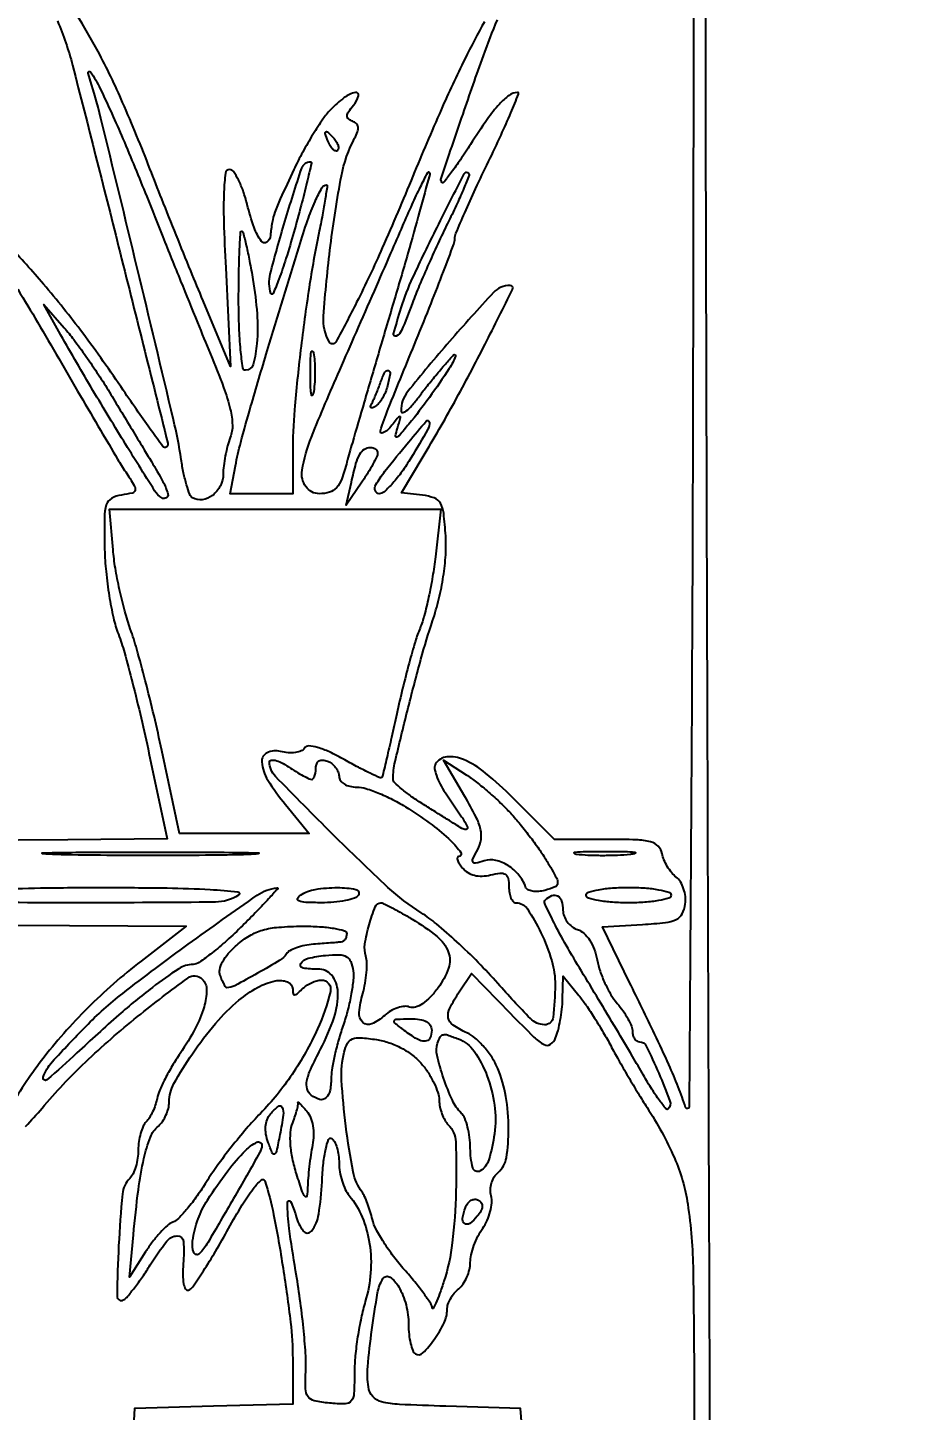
# Model space of a CAD drawing. Header units: inches. Extents: x -279 to 561, y -345 to 342.
# Drawn here: x -207.441 to -206.86, y -305.647 to -304.751 of the extents above; entities that cross this region are included whole.
import ezdxf

# ---------------------------------------------------------------- set-up
doc = ezdxf.new("R2010")
doc.units = ezdxf.units.IN
doc.header["$LTSCALE"] = 0.5
doc.header["$MEASUREMENT"] = 0
doc.layers.add('S-DIM', color=7, linetype='Continuous')
doc.styles.get("Standard").update_dxf_attribs({"font": 'arial.ttf'})
doc.dimstyles.get("Standard").update_dxf_attribs({"dimtxt": 0.18, "dimasz": 0.18, "dimexe": 0.18, "dimexo": 0.0625, "dimgap": 0.09, "dimtad": 0, "dimtih": 1, "dimtoh": 1, "dimzin": 0, "dimdsep": 46, "dimtxsty": 'Standard', "dimcen": 0.09, "dimadec": 0, "dimazin": 0, "dimtfac": 1, "dimtofl": 0, "dimtmove": 0, "dimatfit": 3, "dimfxl": 1, "dimtolj": 1, "dimtzin": 0, "dimarcsym": 0})

# ---------------------------------------------------------------- blocks, each defined once
blk = doc.blocks.new('*D1071')
at = {"color": 0, "linetype": 'ByBlock', "lineweight": -2, "transparency": 16777216}
for p, q in [((558.65223, 342.27878), (558.65223, 342.47294)), ((560.65223, 342.27878), (560.65223, 342.47294)), ((558.83223, 342.29294), (559.17223, 342.29294)), ((560.47223, 342.29294), (560.13223, 342.29294))]:
    blk.add_line(p, q, dxfattribs=at)
at = {"color": 0, "linetype": 'ByBlock', "transparency": 16777216}
for points in [[(558.83223, 342.32294), (558.83223, 342.26294), (558.65223, 342.29294)], [(560.47223, 342.32294), (560.47223, 342.26294), (560.65223, 342.29294)]]:
    blk.add_solid(points, dxfattribs=at)
at = {"layer": 'Defpoints', "color": 0, "linetype": 'ByBlock', "transparency": 16777216}
for p in [(560.65223, 342.29294), (558.65223, 342.21628), (560.65223, 342.21628)]:
    blk.add_point(p, dxfattribs=at)
at = {"layer": 'Defpoints', "color": 0, "ltscale": 0.5, "transparency": 16777216}
for p in [(-209.5, -305.36), (-209.5, -305.81), (-209.5, -305.81)]:
    blk.add_point(p, dxfattribs=at)
at = {"layer": 'S-DIM', "color": 0, "lineweight": -2, "ltscale": 0.5, "transparency": 16777216}
for p, q in [((-209.5, -305.18), (-209.5, -305)), ((-209.5625, -305.36), (-209.68, -305.36)), ((-209.5625, -305.81), (-209.68, -305.81)), ((-209.5, -305.99), (-209.5, -306.17))]:
    blk.add_line(p, q, dxfattribs=at)
at = {"layer": 'S-DIM', "color": 0, "ltscale": 0.5, "transparency": 16777216}
for points in [[(-209.53, -305.18), (-209.47, -305.18), (-209.5, -305.36)], [(-209.53, -305.99), (-209.47, -305.99), (-209.5, -305.81)]]:
    blk.add_solid(points, dxfattribs=at)
at = {"color": 0, "linetype": 'ByBlock', "transparency": 16777216, "insert": (559.65223, 342.29294), "char_height": 0.18, "attachment_point": 5}
blk.add_mtext('\\A1;2.0000', dxfattribs=at)
at = {"layer": 'S-DIM', "color": 0, "ltscale": 0.5, "transparency": 16777216, "insert": (-209.5, -305.585), "char_height": 0.18, "attachment_point": 5}
blk.add_mtext('\\A1;0.45', dxfattribs=at)

msp = doc.modelspace()

# ---------------------------------------------------------------- linework, layer by layer
for points in [[(-207.00392, -306.49925), (-207.00392, -306.4452, -0.008663), (-207.00355, -306.42401, -0.012804), (-207.00243, -306.40546, -0.00856), (-207.00086, -306.39024, -0.167874), (-206.99882, -306.38607, 0.195601), (-206.99638, -306.38026, 0.000929), (-206.99565, -306.31408, 0.003409), (-206.99547, -306.22936, 0.00122), (-206.99632, -306.10857, -0.001222), (-206.99747, -305.94524, -0.000171), (-206.99891, -305.60719, -0.000195), (-207.00031, -305.20699, -0.000166), (-207.0015, -304.78429), (-207.0041, -303.73241), (-206.98524, -303.73085, 0.024377), (-206.97546, -303.72956, 0.095239), (-206.96981, -303.72737, 0.139783), (-206.96654, -303.72374, 0.078768), (-206.96478, -303.71803), (-206.96318, -303.70677), (-209.40819, -303.70677)], [(-207.00931, -304.59882, -0.000376), (-207.00977, -304.97594, -0.001047), (-207.01084, -305.24085, -0.000198), (-207.01222, -305.45046, -0.852008), (-207.01455, -305.45082, 0.015641), (-207.01931, -305.43752, 0.011538), (-207.02536, -305.4231, 0.00694), (-207.03459, -305.40324, 0.001568), (-207.05083, -305.36975), (-207.06844, -305.33372), (-207.04243, -305.33222, 0.012499), (-207.02762, -305.33099, 0.084352), (-207.02056, -305.32899, 0.16327), (-207.01679, -305.32535, 0.084796), (-207.01477, -305.31905, 0.062659), (-207.0147, -305.31415, 0.05302), (-207.01581, -305.30909, 0.05536), (-207.01786, -305.30463, 0.09145), (-207.02061, -305.30153, -0.055286), (-207.0236, -305.29861, -0.035899), (-207.02639, -305.29466, -0.03591), (-207.02858, -305.29036, -0.055535), (-207.02977, -305.28636, 0.151374), (-207.03227, -305.28153, 0.135063), (-207.03718, -305.27869, 0.055802), (-207.04644, -305.27735, 0.008172), (-207.06545, -305.27704), (-207.09946, -305.27706), (-207.12643, -305.25009, 0.025006), (-207.14411, -305.23409, 0.068421), (-207.15845, -305.22532, 0.127136), (-207.16923, -305.22359, 0.235075), (-207.17659, -305.22816, 0.178979), (-207.17716, -305.23101, 0.043372), (-207.176, -305.23575, 0.039056), (-207.17361, -305.2413, 0.030313), (-207.1702, -305.24693, -0.003921), (-207.1597, -305.26234, -0.039849), (-207.15592, -305.26909, -0.504014), (-207.15675, -305.2706, -0.178333), (-207.15962, -305.26996, 0.002311), (-207.16346, -305.26751, 0.000518), (-207.17003, -305.26338, 0.000537), (-207.17763, -305.25862, 0.00052), (-207.18533, -305.25382, -0.015039), (-207.19252, -305.24904, -0.021367), (-207.19858, -305.24434, -0.018197), (-207.20315, -305.24018, -0.201672), (-207.20409, -305.23795, -0.057629), (-207.20278, -305.22662, -0.003572), (-207.19481, -305.19369, -0.005872), (-207.18606, -305.1603, -0.013358), (-207.17849, -305.13535, 0.021135), (-207.17441, -305.12113, 0.020962), (-207.17154, -305.10657, 0.021944), (-207.17001, -305.09264, 0.032118), (-207.17, -305.0803, 0.012779), (-207.17131, -305.06556, 0.10168), (-207.17343, -305.05909, 0.177671), (-207.17744, -305.05571, 0.058328), (-207.18509, -305.05391), (-207.19861, -305.05235), (-207.18459, -305.02889, 0.009029), (-207.16418, -304.99332, 0.008288), (-207.14447, -304.95602, 0.002388), (-207.12663, -304.92044, 0.556366), (-207.12823, -304.91785, 0.208203), (-207.13904, -304.92255, 0.008824), (-207.16756, -304.95429, 0.009611), (-207.19471, -304.98684, 0.177357), (-207.19893, -304.99937, 0.453472), (-207.19785, -305.00026, 0.127822), (-207.19556, -304.99926, 0.047265), (-207.19195, -304.99583, 0.018869), (-207.18767, -304.9905, -0.007902), (-207.18257, -304.98387, -0.004932), (-207.1764, -304.97626, -0.004949), (-207.17018, -304.96888, -0.008959), (-207.16491, -304.96298, -0.827135), (-207.16362, -304.96378, -0.051205), (-207.16773, -304.97184, -0.013498), (-207.18053, -304.99051, -0.014708), (-207.19397, -305.00793, -0.004882), (-207.19979, -305.0149, -0.134174), (-207.20175, -305.01623, -0.583545), (-207.20255, -305.01552, -0.019506), (-207.20125, -305.01043, 0.003353), (-207.19926, -305.00359, 0.479012), (-207.19969, -305.00299, 0.239156), (-207.20067, -305.00341, 0.001923), (-207.20619, -305.01014, -0.11619), (-207.21066, -305.01358, -0.643763), (-207.21229, -305.01215, -0.023124), (-207.2073, -304.99801, -0.001204), (-207.18908, -304.95337, 0.00268), (-207.17949, -304.92968, 0.004033), (-207.17141, -304.90892, 0.00167), (-207.1647, -304.89108, 0.089354), (-207.16406, -304.88752, -0.10023), (-207.16337, -304.88411, -0.003065), (-207.15766, -304.87082, -0.005926), (-207.15062, -304.85521, -0.004051), (-207.14227, -304.83764, 0.005049), (-207.13413, -304.82043, 0.008773), (-207.12777, -304.80595, 0.003461), (-207.12279, -304.79383, 0.53943), (-207.1235, -304.79281, 0.152883), (-207.12892, -304.79466, 0.051149), (-207.13521, -304.80034, 0.031906), (-207.14307, -304.81025, 0.009224), (-207.15391, -304.82651, -0.006907), (-207.16049, -304.83647, -0.011763), (-207.16629, -304.84458, -0.005594), (-207.17127, -304.85105, -0.449401), (-207.1724, -304.85112, -0.28543), (-207.17299, -304.8486, -0.000536), (-207.15877, -304.80679, -0.00386), (-207.14557, -304.76906, -0.014355), (-207.1364, -304.74563, 0.019833)], [(-207.14485, -304.7469, 0.010727), (-207.15757, -304.77113, 0.012082), (-207.17294, -304.80396, 0.005691), (-207.19127, -304.84704, -0.005956), (-207.21109, -304.89353, -0.012762), (-207.2277, -304.92881, -0.009073), (-207.24126, -304.9546, -0.584332), (-207.24537, -304.95465, -0.151011), (-207.24919, -304.93791, -0.012011), (-207.24463, -304.89212, -0.015687), (-207.23758, -304.84691, -0.076482), (-207.22899, -304.82253, 0.038576), (-207.22713, -304.8183, 0.116607), (-207.2268, -304.81519, 0.171315), (-207.22792, -304.81298, 0.110518), (-207.23041, -304.81147, -0.091604), (-207.23304, -304.81, -0.240304), (-207.23388, -304.80807, -0.133137), (-207.23296, -304.80535, -0.024514), (-207.22975, -304.80106, 0.100535), (-207.22653, -304.79501, 0.564634), (-207.2285, -304.79285, 0.114896), (-207.23576, -304.79614, 0.037825), (-207.24456, -304.804, 0.040593), (-207.2496, -304.81017, 0.013222), (-207.25603, -304.82004, 0.013081), (-207.26262, -304.83142, 0.014377), (-207.26839, -304.84278, 0.002639), (-207.27719, -304.8617, 0.022626), (-207.2807, -304.87035, 0.042274), (-207.28246, -304.87709, 0.022752), (-207.28354, -304.88562, -0.211616), (-207.28585, -304.88988, -0.418769), (-207.28931, -304.88941, -0.075987), (-207.29413, -304.88037, -0.02277), (-207.29863, -304.86539, 0.022268), (-207.30123, -304.85673, 0.032822), (-207.30433, -304.84942, 0.034423), (-207.30748, -304.84412, 0.246355), (-207.31003, -304.84278, 0.378671), (-207.31272, -304.84516, 0.020756), (-207.31371, -304.85733, 0.017718), (-207.3138, -304.87624, 0.00462), (-207.31257, -304.90659), (-207.30941, -304.9704), (-207.32719, -304.92786, -0.00203), (-207.3352, -304.90846, -0.00119), (-207.34464, -304.88517, -0.00119), (-207.35398, -304.86183, -0.002025), (-207.36166, -304.84228, 0.009946), (-207.37934, -304.79925, 0.019953), (-207.39531, -304.76616, 0.017633), (-207.40916, -304.74224, 0.258182)], [(-207.4216, -304.74645, -0.038575), (-207.41184, -304.77511, -0.001259), (-207.38199, -304.89278, -0.000223), (-207.35005, -305.02021, -0.487963), (-207.35218, -305.02294, -0.239731), (-207.35326, -305.02239, -0.00114), (-207.36077, -305.01204, -0.004857), (-207.36924, -305.00005, -0.00301), (-207.37898, -304.98581, 0.011984), (-207.40521, -304.94888, 0.016496), (-207.43063, -304.91708, 0.011527), (-207.45309, -304.89202, 0.207183)], [(-207.44732, -304.92041, -0.004341), (-207.43444, -304.94175, -0.003287), (-207.42066, -304.96539, 0.001272), (-207.40681, -304.98936, 0.001551), (-207.39372, -305.01173, 0.001299), (-207.38261, -305.03048, 0.010925), (-207.37739, -305.03882, -0.009026), (-207.37183, -305.04761, -0.18434), (-207.37128, -305.05064, -0.297484), (-207.37304, -305.05249, -0.022393), (-207.38018, -305.05383, 0.095215), (-207.38663, -305.05604, 0.190297), (-207.38994, -305.06019, 0.073553), (-207.39119, -305.06839, 0.006758), (-207.391, -305.08905, 0.019322), (-207.39012, -305.10347, 0.01502), (-207.38808, -305.11907, 0.015267), (-207.38529, -305.13351, 0.035165), (-207.38212, -305.1441, -0.022025), (-207.37824, -305.15589, -0.005435), (-207.37295, -305.17558, -0.005551), (-207.36737, -305.19829, -0.005531), (-207.3623, -305.22113), (-207.3506, -305.2767), (-207.41497, -305.27729), (-207.47934, -305.27789)], [(-207.56513, -305.33202), (-207.33814, -305.33332), (-207.36745, -305.35599, 0.03148), (-207.40206, -305.38643, 0.033278), (-207.4319, -305.42044, 0.034749), (-207.45319, -305.45265, 0.12935)], [(-207.44224, -305.46322, 0.01128), (-207.43158, -305.45123, -0.026973), (-207.40347, -305.4215, -0.020404), (-207.36966, -305.39193, -0.01166), (-207.3371, -305.36695, -0.369724), (-207.32778, -305.36767, -0.20153), (-207.32492, -305.37467, -0.06962), (-207.32658, -305.3857, -0.050568), (-207.33232, -305.39969, -0.026515), (-207.34205, -305.41581, 0.015353), (-207.3472, -305.42393, 0.015239), (-207.35187, -305.43237, 0.015272), (-207.35548, -305.44, 0.055692), (-207.35707, -305.4451, -0.034327), (-207.35818, -305.4493, -0.027193), (-207.35994, -305.45366, -0.027923), (-207.36202, -305.45754, -0.05944), (-207.36412, -305.46021, 0.092338), (-207.36609, -305.46308, 0.035469), (-207.36773, -305.46765, 0.033624), (-207.36886, -305.47299, 0.035222), (-207.36924, -305.47835, -0.037562), (-207.36964, -305.48373, -0.034585), (-207.37085, -305.48915, -0.036405), (-207.37262, -305.49383, -0.088072), (-207.37473, -305.49685, 0.174488), (-207.37949, -305.50696, 0.01089), (-207.38193, -305.54044, 0.010107), (-207.38293, -305.57325, 0.590894), (-207.37874, -305.57562, 0.080719), (-207.37616, -305.57338, 0.010765), (-207.37164, -305.56772, 0.012226), (-207.36656, -305.56072, 0.009997), (-207.36147, -305.55299, -0.021887), (-207.35079, -305.53761, -0.223984), (-207.34409, -305.53413, -0.403205), (-207.33999, -305.53779, -0.040636), (-207.34006, -305.55216, 0.021996), (-207.34037, -305.55955, 0.048142), (-207.33982, -305.56517, 0.081661), (-207.33855, -305.56856, 0.356781), (-207.33669, -305.56927, 0.162857), (-207.33394, -305.56721, 0.006806), (-207.327, -305.55687, 0.011154), (-207.31911, -305.54415, 0.007633), (-207.3107, -305.52938, -0.010264), (-207.3019, -305.5141, -0.026667), (-207.29476, -305.5036, -0.044092), (-207.28958, -305.49791, -0.543644), (-207.28723, -305.49851, -0.032838), (-207.28149, -305.52029, -0.009174), (-207.27539, -305.55501, -0.00934), (-207.27055, -305.59013, -0.029556), (-207.26915, -305.61383), (-207.26915, -305.64314), (-207.32045, -305.64457), (-207.37174, -305.646), (-207.37326, -305.67232, 0.013872)], [(-207.11996, -305.66492), (-207.12152, -305.646), (-207.16999, -305.64457, -0.004271), (-207.19998, -305.64343, -0.049548), (-207.2116, -305.64172, -0.153852), (-207.21726, -305.63825, -0.142642), (-207.22012, -305.63206, -0.059637), (-207.22051, -305.61893, -0.011201), (-207.21782, -305.59502, -0.009212), (-207.21415, -305.57112, -0.095921), (-207.21064, -305.56187, -0.428844), (-207.20605, -305.56091, -0.115365), (-207.20044, -305.56708, -0.06374), (-207.1957, -305.57893, -0.063456), (-207.19408, -305.59161, 0.025408), (-207.19376, -305.59804, 0.032159), (-207.19277, -305.6039, 0.033715), (-207.19135, -305.60854, 0.164513), (-207.18963, -305.61063, 0.348137), (-207.18482, -305.61006, 0.041484), (-207.17741, -305.60129, 0.043202), (-207.17105, -305.59049, 0.111907), (-207.16906, -305.58173, -0.084944), (-207.16852, -305.57857, -0.043747), (-207.16686, -305.5749, -0.041816), (-207.16443, -305.57133, -0.049306), (-207.16156, -305.56843, 0.071191), (-207.15868, -305.56525, 0.044602), (-207.15625, -305.56086, 0.04393), (-207.1546, -305.556, 0.060045), (-207.15405, -305.55141, -0.05741), (-207.15348, -305.54646, -0.029149), (-207.1517, -305.54044, -0.028514), (-207.14911, -305.53436, -0.037777), (-207.14604, -305.52919, 0.047528), (-207.14316, -305.52411, 0.040856), (-207.14111, -305.51832, 0.042836), (-207.14014, -305.51271, 0.085772), (-207.14052, -305.50825, -0.075334), (-207.14095, -305.50418, -0.06031), (-207.14022, -305.49982, -0.061463), (-207.1385, -305.49586, -0.086866), (-207.13602, -305.49293, 0.182168), (-207.13067, -305.48354, 0.040301), (-207.12923, -305.46477, 0.040978), (-207.13103, -305.44376, 0.057098), (-207.13627, -305.42565, 0.044062), (-207.13999, -305.41858, 0.035211), (-207.14514, -305.41169, 0.036364), (-207.15087, -305.40596, 0.071416), (-207.15629, -305.40249, -0.041451), (-207.16521, -305.3975, -0.201144), (-207.16832, -305.39275, -0.16591), (-207.16742, -305.3866, -0.026499), (-207.16122, -305.37594), (-207.15338, -305.36397), (-207.12811, -305.38988, 0.005591), (-207.11279, -305.40525, 0.069868), (-207.1062, -305.41012, 0.281378), (-207.1021, -305.40991, 0.146938), (-207.09877, -305.40578, 0.035598), (-207.09718, -305.40089, 0.016233), (-207.09576, -305.3943, 0.01598), (-207.09471, -305.38724, 0.021174), (-207.09424, -305.38076), (-207.09377, -305.36575), (-207.0837, -305.37826, -0.019434), (-207.0791, -305.38446, -0.008616), (-207.07349, -305.39297, -0.008513), (-207.06785, -305.40221, -0.011363), (-207.06306, -305.41079, 0.007265), (-207.05808, -305.4199, 0.004101), (-207.05179, -305.4308, 0.004092), (-207.04526, -305.44171, 0.006698), (-207.03953, -305.45082, -0.03959), (-207.02181, -305.48362, -0.067314), (-207.01316, -305.51351, -0.033255), (-207.00965, -305.55676, -0.003602), (-207.00892, -305.65696, -0.002863)]]:
    msp.add_lwpolyline(points, format="xyb")
for points in [[(-207.36378, -304.8603, 0.000945), (-207.35337, -304.88636, 0.000706), (-207.34181, -304.91506, 0.000714), (-207.33084, -304.94205, 0.00163), (-207.32246, -304.96238, -0.008628), (-207.31389, -304.98407, -0.031493), (-207.30957, -304.99821, -0.051274), (-207.30822, -305.0084, -0.09829), (-207.30959, -305.0165, 0.026077), (-207.31135, -305.02198, 0.016939), (-207.31284, -305.02847, 0.017041), (-207.31386, -305.03491, 0.030792), (-207.31419, -305.04025, -0.117598), (-207.31601, -305.04787, -0.112188), (-207.32109, -305.05401, -0.127578), (-207.32777, -305.05685, -0.177241), (-207.33408, -305.05555, -0.166518), (-207.33581, -305.05344, -0.017339), (-207.33787, -305.04728, -0.020021), (-207.33982, -305.03956, -0.014734), (-207.34139, -305.03086, 0.021078), (-207.3464, -305.00497, 0.000756), (-207.36989, -304.9067, 0.000874), (-207.39343, -304.80965, 0.017378), (-207.40171, -304.78023, -0.859317), (-207.40018, -304.77947, -0.042239), (-207.39385, -304.79035, -0.009608), (-207.37924, -304.82279, -0.006502)], [(-207.24009, -304.8304, -0.278911), (-207.24143, -304.83073, -0.120343), (-207.24307, -304.82975, -0.070189), (-207.2448, -304.82747, -0.036269), (-207.24631, -304.82423, -0.008399), (-207.24804, -304.81944, -0.286372), (-207.24778, -304.81832, -0.400052), (-207.24681, -304.81829, -0.011214), (-207.24351, -304.82143, -0.043285), (-207.24133, -304.824, -0.063152), (-207.23994, -304.82661, -0.082976), (-207.23948, -304.82887, -0.20742)], [(-207.26841, -304.88337, -0.006888), (-207.27349, -304.90046, -0.013615), (-207.27808, -304.91385, -0.013324), (-207.28185, -304.92317, -0.687515), (-207.28325, -304.92311, -0.144127), (-207.28369, -304.91053, -0.010314), (-207.27422, -304.87651, -0.006983), (-207.26328, -304.84189, -0.323306), (-207.25759, -304.83778, -0.481942), (-207.25697, -304.83855, -0.001849), (-207.25992, -304.85117, -0.006663), (-207.26362, -304.86589, -0.003928)], [(-207.20381, -304.92891, 0.000576), (-207.21364, -304.96217, 0.000689), (-207.22283, -304.99351, 0.000592), (-207.2305, -305.01996, 0.004547), (-207.23397, -305.0324, -0.021036), (-207.2374, -305.04328, -0.092196), (-207.2408, -305.04907, -0.140001), (-207.24526, -305.05198, -0.075015), (-207.25183, -305.05297, -0.245537), (-207.26065, -305.04836, -0.194951), (-207.26305, -305.03773, -0.055671), (-207.25701, -305.01619, -0.007528), (-207.23871, -304.9729, 0.000466), (-207.22786, -304.94821, 0.000374), (-207.21622, -304.92162, 0.000378), (-207.2055, -304.89702, 0.000964), (-207.19778, -304.87916, -0.004729), (-207.1917, -304.86539, -0.008121), (-207.18634, -304.85405, -0.002837), (-207.18164, -304.84464, -0.510221), (-207.1807, -304.84449, -0.268845), (-207.18032, -304.84591, -0.000509), (-207.18687, -304.86991, -0.003333), (-207.19448, -304.89701, -0.002035)], [(-207.168, -304.87606, 0.006675), (-207.17425, -304.88901, 0.004684), (-207.18095, -304.90375, 0.004727), (-207.1871, -304.91799, 0.009849), (-207.19157, -304.92922, -0.006985), (-207.1986, -304.94718, -0.194251), (-207.20204, -304.95072, -0.631895), (-207.20374, -304.94926, -0.008853), (-207.19881, -304.93242, -0.033012), (-207.19123, -304.91277, -0.007319), (-207.17556, -304.88026, -0.001955), (-207.15801, -304.8455, -0.509452), (-207.15512, -304.84504, -0.298494), (-207.15482, -304.84652, -0.004681), (-207.15819, -304.85487, -0.010645), (-207.16253, -304.86471, -0.006635)], [(-207.25222, -304.88407, 0.012416), (-207.25852, -304.91937, 0.008371), (-207.26403, -304.95993, 0.008338), (-207.26796, -304.99848, 0.021232), (-207.26915, -305.02656), (-207.26915, -305.05297), (-207.2894, -305.05297), (-207.30964, -305.05297), (-207.30624, -305.03484, -0.018684), (-207.30279, -305.01964, -0.005513), (-207.29639, -304.99662, -0.003103), (-207.28562, -304.9603, -0.000558), (-207.26506, -304.89283, -0.009534), (-207.25955, -304.87596, -0.021217), (-207.25457, -304.8634, -0.020439), (-207.25018, -304.85456, -0.273852), (-207.24719, -304.85279, -0.459595), (-207.24674, -304.85331, -0.00177), (-207.24811, -304.86198, -0.006579), (-207.24987, -304.87207, -0.003898)], [(-207.29495, -304.9141, -0.023535), (-207.29227, -304.93641, -0.038518), (-207.29236, -304.95545, -0.046827), (-207.29478, -304.9691, -0.3375), (-207.29976, -304.9729, -0.375552), (-207.30152, -304.97136, -0.008984), (-207.30288, -304.95967, -0.015254), (-207.30386, -304.94513, -0.009208), (-207.30418, -304.92786, -0.004138), (-207.30404, -304.91059, -0.006893), (-207.3036, -304.89605, -0.001901), (-207.303, -304.88358, -0.399144), (-207.30219, -304.88282, -0.344972), (-207.30127, -304.88354, -0.003612), (-207.29924, -304.89201, -0.009487), (-207.29711, -304.9021, -0.005793)], [(-207.38785, -304.98713, 0.000041), (-207.38087, -304.9987, 0.000031), (-207.37323, -305.01139, 0.000032), (-207.36606, -305.02328, 0.000074), (-207.3607, -305.03217, -0.011386), (-207.35326, -305.04516, -0.054619), (-207.35003, -305.05305, -0.33392), (-207.35101, -305.05562, -0.286035), (-207.35397, -305.05563, -0.114532), (-207.35863, -305.05101, -0.001782), (-207.37866, -305.01888, -0.005062), (-207.39991, -304.98374, -0.004937), (-207.42062, -304.94788), (-207.43051, -304.93036), (-207.41724, -304.94537, -0.01974), (-207.41102, -304.95299, -0.007969), (-207.40313, -304.96383, -0.007871), (-207.39499, -304.97579, -0.009896)], [(-207.25555, -304.98659, -0.075924), (-207.25633, -304.9891, -0.720633), (-207.25705, -304.98901, -0.040183), (-207.25756, -304.98435, -0.006817), (-207.25771, -304.9754, -0.00738), (-207.2576, -304.96641, -0.030832), (-207.25712, -304.96102, -0.49082), (-207.25639, -304.96061, -0.248898), (-207.25562, -304.96157, -0.031163), (-207.25494, -304.96684, -0.015827), (-207.25471, -304.97354, -0.015659), (-207.25491, -304.98048, -0.022548)], [(-207.20767, -304.98298, -0.035819), (-207.20906, -304.98708, -0.033154), (-207.21105, -304.99105, -0.034833), (-207.21331, -304.99434, -0.086814), (-207.21548, -304.99627, -0.037569), (-207.21733, -304.99723, -0.219758), (-207.2184, -304.9972, -0.351676), (-207.21874, -304.99645, -0.06546), (-207.21815, -304.99494, 0.019442), (-207.21697, -304.99261, 0.006808), (-207.21546, -304.98917, 0.006748), (-207.21391, -304.98534, 0.007839), (-207.21253, -304.98166, -0.021663), (-207.2095, -304.97419, -0.367627), (-207.20727, -304.97315, -0.385468), (-207.20599, -304.97516, -0.022)], [(-207.19256, -305.02985, -0.019395), (-207.19839, -305.03871, -0.026375), (-207.20435, -305.04618, -0.025352), (-207.20975, -305.05166, -0.187916), (-207.2131, -305.05297, -0.3354), (-207.21567, -305.05102, -0.200819), (-207.21519, -305.04702, -0.038773), (-207.20939, -305.03843, -0.004033), (-207.19408, -305.01948, -0.00744), (-207.18257, -305.00588, -0.64039), (-207.1806, -305.00646, -0.169486), (-207.1815, -305.01118, -0.004442)], [(-207.21413, -305.0267, -0.111421), (-207.21466, -305.02892, -0.011402), (-207.21715, -305.03376, -0.013782), (-207.22044, -305.03944, -0.010582), (-207.22434, -305.04546), (-207.23452, -305.06048), (-207.23113, -305.04546, -0.010773), (-207.22813, -305.03343, -0.058807), (-207.22563, -305.02722, -0.125326), (-207.22272, -305.02409, -0.143897), (-207.21881, -305.02294, -0.078322), (-207.21701, -305.02323, -0.091179), (-207.21549, -305.02404, -0.101766), (-207.21448, -305.02526, -0.125034)], [(-207.17666, -305.09379, -0.012798), (-207.1785, -305.10672, -0.011289), (-207.18106, -305.12009, -0.011415), (-207.18392, -305.13205, -0.033377), (-207.18662, -305.14008, 0.025135), (-207.18964, -305.14859, 0.006287), (-207.19368, -305.16277, 0.006407), (-207.1979, -305.17913, 0.006406), (-207.2017, -305.1956, -0.001779), (-207.20512, -305.21104, -0.002807), (-207.20817, -305.22426, -0.000692), (-207.21092, -305.23579, -0.11337), (-207.21149, -305.23696, -0.341014), (-207.21248, -305.23718, -0.003897), (-207.21898, -305.23414, -0.009854), (-207.2266, -305.2303, -0.006029), (-207.23544, -305.2255, 0.017023), (-207.24536, -305.22039, 0.039892), (-207.25316, -305.21744, 0.057382), (-207.25877, -305.21649, 0.274078), (-207.26153, -305.21794, -0.159567), (-207.26365, -305.21972, -0.061456), (-207.2674, -305.22072, -0.052706), (-207.27206, -305.22088, -0.043539), (-207.27696, -305.22009, 0.171508), (-207.28578, -305.22092, 0.31736), (-207.2892, -305.22687, 0.117279), (-207.28523, -305.23862, 0.032623), (-207.27379, -305.25451), (-207.25841, -305.27316), (-207.30048, -305.27316), (-207.34255, -305.27316), (-207.35398, -305.21937, 0.0057), (-207.35901, -305.19693, 0.005266), (-207.36469, -305.17402, 0.005262), (-207.37017, -305.15372, 0.017453), (-207.37438, -305.14055, -0.020249), (-207.37798, -305.12906, -0.012101), (-207.38137, -305.11516, -0.012106), (-207.38407, -305.10112, -0.020508), (-207.38557, -305.08925), (-207.38779, -305.06298), (-207.28044, -305.06298), (-207.17308, -305.06298)], [(-207.25682, -305.23813, 0.241177), (-207.25579, -305.23761, 0.068786), (-207.25492, -305.23597, 0.052777), (-207.25433, -305.2336, 0.03465), (-207.25414, -305.23078, -0.094119), (-207.25361, -305.22798, -0.166113), (-207.2521, -305.22621, -0.151899), (-207.24971, -305.22564, -0.075244), (-207.24663, -305.22631, -0.074185), (-207.24376, -305.22794, -0.064359), (-207.24133, -305.2304, -0.06686), (-207.23968, -305.23329, -0.096313), (-207.23912, -305.23617, 0.157389), (-207.23825, -305.23887, 0.100992), (-207.2358, -305.24113, 0.080057), (-207.23209, -305.24263, 0.056111), (-207.22759, -305.24314, -0.077603), (-207.22169, -305.24406, -0.021781), (-207.21291, -305.2473, -0.021409), (-207.20318, -305.25188, -0.021058), (-207.19381, -305.2573, -0.019606), (-207.17883, -305.26768, -0.029622), (-207.16674, -305.27795, -0.048586), (-207.1602, -305.28556, -0.607546), (-207.16156, -305.28818, 0.339446), (-207.16241, -305.28884, 0.146198), (-207.16237, -305.29037, 0.065419), (-207.16121, -305.29277, 0.02815), (-207.15909, -305.29564, 0.08371), (-207.15569, -305.29857, 0.075815), (-207.15139, -305.30035, 0.069088), (-207.1464, -305.30087, 0.05288), (-207.14096, -305.3001, -0.03277), (-207.1347, -305.29896, -0.17142), (-207.13134, -305.29972, -0.205274), (-207.12955, -305.30233, -0.049224), (-207.12903, -305.30765, 0.041636), (-207.12869, -305.31169, 0.061169), (-207.12768, -305.3151, 0.080393), (-207.12619, -305.31742, 0.212905), (-207.12443, -305.3182, -0.250746), (-207.11705, -305.32215, -0.035736), (-207.10827, -305.3376, -0.039339), (-207.1013, -305.35576, -0.073094), (-207.09908, -305.37134, -0.029812), (-207.10042, -305.39251, -0.385259), (-207.10593, -305.39727, -0.196817), (-207.11513, -305.39325, -0.011649), (-207.13621, -305.37048, 0.013681), (-207.14885, -305.35693, 0.011899), (-207.1628, -305.34344, 0.012052), (-207.17601, -305.33183, 0.034173), (-207.18593, -305.32463, -0.047051), (-207.20739, -305.30817, -0.008681), (-207.24336, -305.2736, -0.003833), (-207.28037, -305.23622, -0.195592), (-207.28416, -305.22689, -0.36436), (-207.28315, -305.22569, -0.106353), (-207.28054, -305.22579, -0.055833), (-207.27656, -305.2273, -0.026575), (-207.27183, -305.23005, 0.009212), (-207.26691, -305.23315, 0.012338), (-207.26233, -305.23576, 0.009554), (-207.25845, -305.23775, 0.114403)], [(-207.12787, -305.26015, -0.014584), (-207.12173, -305.26724, -0.009535), (-207.11506, -305.27575, -0.009593), (-207.10886, -305.2843, -0.018078), (-207.10426, -305.29146, -0.007698), (-207.09824, -305.30196, -0.146526), (-207.09745, -305.30561, -0.285045), (-207.09916, -305.30793, -0.031457), (-207.1057, -305.3101, -0.044646), (-207.10996, -305.31082, -0.061739), (-207.11384, -305.31065, -0.078266), (-207.11676, -305.30967, -0.192521), (-207.11821, -305.30798, 0.090465), (-207.12255, -305.30022, 0.078927), (-207.12954, -305.29406, 0.084667), (-207.13758, -305.29069, 0.134526), (-207.145, -305.29098, -0.019091), (-207.15064, -305.29254, -0.330022), (-207.15229, -305.29183, -0.246725), (-207.15238, -305.28977, -0.012631), (-207.14928, -305.28362, 0.084301), (-207.1471, -305.2771, 0.098042), (-207.14736, -305.27058, 0.059344), (-207.15042, -305.26233, 0.013866), (-207.15752, -305.24936), (-207.17138, -305.22562), (-207.15674, -305.23513, -0.02284), (-207.15012, -305.23988, -0.011657), (-207.14222, -305.2464, -0.011557), (-207.13439, -305.25351, -0.016994)], [(-207.29763, -305.28691, -0.004107), (-207.32562, -305.2874, -0.002321), (-207.35955, -305.28756, -0.002316), (-207.39378, -305.2874, -0.003803), (-207.42275, -305.28691, -0.021209), (-207.43129, -305.28634, -0.934674), (-207.43126, -305.28581, -0.005396), (-207.40658, -305.28544, -0.001032), (-207.36173, -305.28534, -0.001052), (-207.31684, -305.28544, -0.005066), (-207.2913, -305.2858, -0.915462), (-207.29126, -305.28634, -0.03157)], [(-207.05032, -305.28683, -0.015806), (-207.05872, -305.28743, -0.010474), (-207.0684, -305.28763, -0.010546), (-207.07781, -305.28742, -0.02012), (-207.08535, -305.28678, -0.180442), (-207.08673, -305.28606, -0.613017), (-207.08647, -305.28538, -0.021409), (-207.07905, -305.28492, -0.004873), (-207.06647, -305.28482, -0.004587), (-207.05393, -305.28494, -0.026082), (-207.04728, -305.28542, -0.78507), (-207.0472, -305.2861, -0.062969)], [(-207.30418, -305.3132, -0.141777), (-207.31924, -305.31773, -0.002595), (-207.40339, -305.31816, -0.001726), (-207.48927, -305.31787, -0.585066), (-207.49185, -305.3132, -0.242478), (-207.48817, -305.31099, -0.004002), (-207.46359, -305.30957, -0.008565), (-207.43265, -305.30856, -0.004052), (-207.39272, -305.30827, -0.003223), (-207.35056, -305.30858, -0.010478), (-207.32263, -305.30955, -0.012034), (-207.30471, -305.31098, -0.707933)], [(-207.3017, -305.33306, -0.012742), (-207.31179, -305.34259, -0.017142), (-207.32142, -305.35066, -0.014279), (-207.32973, -305.35678, -0.146861), (-207.33374, -305.35808, 0.139947), (-207.34303, -305.36096, 0.018424), (-207.36007, -305.37302, 0.017433), (-207.38183, -305.39088, 0.008036), (-207.40894, -305.41556, -0.012374), (-207.42838, -305.43295, -0.758506), (-207.43086, -305.43128, -0.105892), (-207.42501, -305.42131, -0.007872), (-207.40321, -305.39828, -0.034332), (-207.37925, -305.37689, -0.008345), (-207.33681, -305.34506, -0.004328), (-207.29217, -305.31332, -0.126321), (-207.27918, -305.30846, -0.685724), (-207.27888, -305.30905, -0.003657), (-207.28477, -305.31558, -0.007546), (-207.29229, -305.32354, -0.004155)], [(-207.22661, -305.3132, -0.176115), (-207.22907, -305.31514, -0.029495), (-207.23496, -305.31671, -0.0292), (-207.24242, -305.31779, -0.022217), (-207.25068, -305.31813, -0.009987), (-207.26067, -305.31789, -0.076948), (-207.26525, -305.31698, -0.427292), (-207.26595, -305.31536, -0.151603), (-207.26415, -305.3132, -0.103801), (-207.25449, -305.30949, -0.040024), (-207.24011, -305.30834, -0.048396), (-207.22823, -305.30949, -0.524091)], [(-207.02393, -305.3132, -0.332234), (-207.02539, -305.31516, -0.026982), (-207.03202, -305.31673, -0.027868), (-207.04091, -305.31784, -0.017105), (-207.05146, -305.3182, -0.017105), (-207.06201, -305.31784, -0.027868), (-207.0709, -305.31673, -0.026982), (-207.07752, -305.31516, -0.332234), (-207.07898, -305.3132, -0.332234), (-207.07752, -305.31124, -0.026982), (-207.0709, -305.30967, -0.027868), (-207.06201, -305.30856, -0.017105), (-207.05146, -305.3082, -0.017105), (-207.04091, -305.30856, -0.027868), (-207.03202, -305.30967, -0.026982), (-207.02539, -305.31124, -0.332234)], [(-207.19174, -305.32878, -0.036603), (-207.17557, -305.33999, -0.133568), (-207.16833, -305.35002, -0.176074), (-207.1682, -305.36063, -0.075082), (-207.17494, -305.37337, -0.03227), (-207.17999, -305.37934, -0.053004), (-207.18505, -305.3836, -0.068547), (-207.18966, -305.38587, -0.173189), (-207.19335, -305.38578, 0.115493), (-207.19675, -305.38531, 0.056736), (-207.20106, -305.38622, 0.05188), (-207.20554, -305.38824, 0.052047), (-207.20951, -305.39114, -0.074821), (-207.21793, -305.39673, -0.31374), (-207.22361, -305.39575, -0.223055), (-207.22601, -305.38921, -0.048295), (-207.22377, -305.37705, 0.025301), (-207.22219, -305.37029, 0.023936), (-207.22127, -305.36328, 0.024674), (-207.22107, -305.35701, 0.07289), (-207.22176, -305.35276, -0.116526), (-207.22235, -305.34497, -0.029589), (-207.21961, -305.33251, -0.024087), (-207.21566, -305.3207, -0.309191), (-207.21201, -305.3182, -0.116402), (-207.21046, -305.31857, -0.004374), (-207.20509, -305.32131, -0.007692), (-207.19878, -305.32473, -0.005315)], [(-207.094, -305.32287, 0.089963), (-207.09328, -305.32679, 0.070927), (-207.09121, -305.33059, 0.070328), (-207.08814, -305.33368, 0.08533), (-207.08451, -305.33555, -0.109264), (-207.08041, -305.33793, -0.06478), (-207.07675, -305.34228, -0.055286), (-207.07382, -305.3482, -0.040775), (-207.07189, -305.35526, 0.037157), (-207.06997, -305.36249, 0.025029), (-207.06677, -305.37041, 0.025256), (-207.06288, -305.37781, 0.044866), (-207.05886, -305.38338, -0.026383), (-207.05507, -305.38825, -0.027428), (-207.05186, -305.39343, -0.028471), (-207.04961, -305.39819, -0.096651), (-207.04896, -305.40154, 0.064355), (-207.04862, -305.40412, 0.082071), (-207.04764, -305.4063, 0.098735), (-207.0462, -305.40776, 0.149222), (-207.04449, -305.40828, -0.286628), (-207.04004, -305.41107, -0.012124), (-207.03193, -305.42874, -0.012035), (-207.02469, -305.44679, -0.293786), (-207.02578, -305.45184, -0.443809), (-207.02724, -305.45177, -0.013076), (-207.03144, -305.44634, -0.018118), (-207.0364, -305.43905, -0.010461), (-207.04185, -305.42995, 0.003466), (-207.04894, -305.41774, 0.001193), (-207.05935, -305.40017, 0.001185), (-207.07092, -305.38086, 0.001373), (-207.08203, -305.36253, -0.00772), (-207.09193, -305.34573, -0.012438), (-207.09977, -305.33109, -0.006189), (-207.10581, -305.31874, -0.31694), (-207.10537, -305.31624, -0.102277), (-207.10116, -305.31347, -0.230329), (-207.09744, -305.31374, -0.190203), (-207.09485, -305.31703, -0.072916)], [(-207.23412, -305.33822, -0.072151), (-207.2344, -305.34016, -0.079755), (-207.23522, -305.34188, -0.089166), (-207.23644, -305.3431, -0.125838), (-207.23787, -305.34363, -0.006068), (-207.24011, -305.34385, -0.000887), (-207.24465, -305.34422, -0.001003), (-207.25002, -305.34464, -0.00086), (-207.25568, -305.34506, 0.032138), (-207.26131, -305.34584, 0.035302), (-207.26662, -305.34732, 0.037851), (-207.27092, -305.34922, 0.12352), (-207.2732, -305.3513, -0.110228), (-207.27744, -305.35538, -0.007604), (-207.29187, -305.36385, -0.007145), (-207.30661, -305.37193, -0.122375), (-207.31192, -305.37325, -0.260816), (-207.31252, -305.37292, -0.014261), (-207.31365, -305.37097, -0.019164), (-207.31488, -305.36845, -0.012544), (-207.31611, -305.36546, -0.145189), (-207.31642, -305.36142, -0.071328), (-207.31462, -305.35653, -0.055438), (-207.31089, -305.35114, -0.033097), (-207.30538, -305.3456, -0.045713), (-207.29707, -305.33954, -0.064794), (-207.28868, -305.3359, -0.050909), (-207.27821, -305.33401, -0.017824), (-207.26289, -305.33338, -0.016147), (-207.2518, -305.33367, -0.026948), (-207.24252, -305.33473, -0.025763), (-207.23561, -305.33626, -0.337203)], [(-207.23626, -305.39698, 0.012664), (-207.23927, -305.40661, 0.012381), (-207.24182, -305.41646, 0.012361), (-207.24362, -305.42521, 0.044725), (-207.24413, -305.43086, -0.045085), (-207.24493, -305.43976, -0.164278), (-207.24764, -305.44466, -0.259162), (-207.25185, -305.44565, -0.1048), (-207.25724, -305.44282, -0.153344), (-207.25981, -305.43885, -0.119069), (-207.25997, -305.43368, -0.057672), (-207.25743, -305.42601, -0.011688), (-207.25108, -305.41314, 0.039995), (-207.24232, -305.39252, 0.089376), (-207.23989, -305.37572, 0.16537), (-207.24388, -305.36519, 0.233052), (-207.25289, -305.36114, -0.048888), (-207.2624, -305.36054, -0.522487), (-207.2638, -305.35761, -0.209269), (-207.25921, -305.35417, -0.033584), (-207.24788, -305.3523, -0.025004), (-207.23903, -305.35189, -0.127287), (-207.2343, -305.35314, -0.17471), (-207.23156, -305.35629, -0.05759), (-207.23, -305.36231, -0.0607), (-207.2299, -305.3683, -0.018636), (-207.23118, -305.37727, -0.018347), (-207.23337, -305.38729, -0.019131)], [(-207.26915, -305.37425, 0.051663), (-207.26887, -305.37697, 0.354955), (-207.2679, -305.37776, 0.180052), (-207.26625, -305.37714, 0.018208), (-207.26315, -305.37425, -0.047699), (-207.26036, -305.37196, -0.037563), (-207.25696, -305.37001, -0.03873), (-207.2535, -305.36868, -0.072558), (-207.25054, -305.36825, -0.483948), (-207.24471, -305.37561, -0.04925), (-207.25307, -305.39996, -0.040534), (-207.26959, -305.42951, -0.045557), (-207.29011, -305.45478, 0.016249), (-207.29903, -305.46454, 0.010148), (-207.30886, -305.4765, 0.010182), (-207.31807, -305.48869, 0.018192), (-207.32507, -305.49913, -0.015959), (-207.33112, -305.50825, -0.019217), (-207.3374, -305.5164, -0.018199), (-207.34313, -305.52279, -0.109659), (-207.34682, -305.52524, 0.091837), (-207.35033, -305.52738, 0.023839), (-207.35504, -305.53205, 0.023421), (-207.36, -305.53799, 0.02199), (-207.3645, -305.54449), (-207.37482, -305.56092), (-207.37233, -305.5334, -0.008853), (-207.36917, -305.50424, -0.024776), (-207.36558, -305.48401, -0.034262), (-207.3614, -305.47018, -0.129765), (-207.3562, -305.4629, 0.069527), (-207.35353, -305.45996, 0.044587), (-207.35127, -305.45594, 0.044103), (-207.34974, -305.45151, 0.061549), (-207.34922, -305.44736, -0.127243), (-207.34614, -305.43544, -0.0237), (-207.33415, -305.41604, -0.026286), (-207.31907, -305.39635, -0.041308), (-207.30395, -305.38134, -0.047446), (-207.292, -305.37308, -0.077434), (-207.28047, -305.3688, -0.141715), (-207.27247, -305.36945, -0.311647)], [(-207.17907, -305.40078, -0.111566), (-207.18024, -305.40595, -0.28686), (-207.18333, -305.40792, -0.137546), (-207.18865, -305.40648, -0.027442), (-207.19688, -305.40094, -0.008904), (-207.20298, -305.39615, -0.359985), (-207.20329, -305.3946, -0.266048), (-207.20175, -305.39364, -0.006145), (-207.19283, -305.39343, -0.038784), (-207.18688, -305.39382, -0.086943), (-207.18259, -305.39523, -0.126574), (-207.18002, -305.39759, -0.145204)], [(-207.18551, -305.42273, -0.033425), (-207.18125, -305.42849, -0.029911), (-207.17763, -305.43498, -0.031152), (-207.17509, -305.44121, -0.076994), (-207.17425, -305.44607, 0.047597), (-207.17375, -305.45042, 0.036796), (-207.17243, -305.455, 0.037819), (-207.17053, -305.45914, 0.069937), (-207.16831, -305.46208, -0.189756), (-207.16347, -305.47321, -0.01573), (-207.16335, -305.50535, -0.021918), (-207.16573, -305.5387, -0.049483), (-207.17111, -305.56342, -0.007356), (-207.17394, -305.57173, -0.017069), (-207.17636, -305.57786, -0.034213), (-207.17805, -305.58111, -0.731599), (-207.17874, -305.58094, 0.129144), (-207.17972, -305.57802, 0.011444), (-207.18418, -305.57156, 0.014353), (-207.18997, -305.56403, 0.010695), (-207.19678, -305.55605, -0.020528), (-207.20377, -305.54751, -0.019591), (-207.21016, -305.53829, -0.019971), (-207.21515, -305.52972, -0.063449), (-207.21748, -305.52352, 0.01653), (-207.2189, -305.51831, 0.015717), (-207.22069, -305.51312, 0.015883), (-207.22255, -305.50863, 0.052249), (-207.22417, -305.50587, -0.111697), (-207.22994, -305.49269, -0.015592), (-207.23467, -305.4631, -0.017682), (-207.23745, -305.43306, -0.073005), (-207.23583, -305.41493, -0.065815), (-207.23365, -305.40926, -0.178027), (-207.23047, -305.40646, -0.111665), (-207.22517, -305.40568, -0.018766), (-207.21491, -305.40685, -0.04521), (-207.20663, -305.40889, -0.040776), (-207.19855, -305.41244, -0.041498), (-207.1913, -305.41717, -0.051797)], [(-207.16175, -305.4064, -0.150372), (-207.15155, -305.41439, -0.061376), (-207.14326, -305.43015, -0.057013), (-207.13839, -305.44933, -0.068516), (-207.13844, -305.46793, -0.035727), (-207.14203, -305.48473, -0.189701), (-207.14767, -305.49204, -0.500203), (-207.15241, -305.49009, -0.063674), (-207.15405, -305.47726, 0.031146), (-207.15448, -305.47035, 0.031671), (-207.15577, -305.46359, 0.033382), (-207.15764, -305.45788, 0.10052), (-207.15989, -305.45449, -0.088565), (-207.16566, -305.44621, -0.026303), (-207.1714, -305.43182, -0.02399), (-207.17559, -305.4172, -0.139057), (-207.17523, -305.40926, -0.036773), (-207.17348, -305.40506, -0.226967), (-207.17167, -305.40368, -0.134191), (-207.16886, -305.40384, -0.010526)], [(-207.27743, -305.46844, -0.004078), (-207.27968, -305.47924, -0.192812), (-207.28091, -305.48105, -0.473123), (-207.28226, -305.48065, -0.011003), (-207.28505, -305.4736, -0.045999), (-207.28649, -305.46822, -0.063138), (-207.28671, -305.46323, -0.070732), (-207.28571, -305.45879, -0.082309), (-207.28353, -305.45506, -0.053267), (-207.27852, -305.45019, -0.485628), (-207.27596, -305.45081, -0.144184), (-207.27525, -305.45583, -0.013069)], [(-207.25633, -305.47522, 0.012079), (-207.25743, -305.48168, 0.007724), (-207.25841, -305.48924, 0.00776), (-207.25915, -305.49668, 0.014338), (-207.25948, -305.50274, -0.029768), (-207.25996, -305.50837, -0.651782), (-207.26114, -305.5087, -0.091451), (-207.26295, -305.50542, -0.004858), (-207.26663, -305.49401, -0.023313), (-207.26926, -305.48396, -0.033635), (-207.27056, -305.47486, -0.039015), (-207.27053, -305.46701, -0.070608), (-207.26912, -305.46075, 0.011589), (-207.26753, -305.45625, 0.016293), (-207.26633, -305.45216, 0.012517), (-207.26555, -305.44876, 0.170008), (-207.26572, -305.44752, -0.821724), (-207.26557, -305.44741, -0.021504), (-207.26445, -305.44846, -0.010737), (-207.26254, -305.45048, -0.004592), (-207.26008, -305.45326, -0.085269), (-207.25763, -305.45731, -0.051336), (-207.25612, -305.46273, -0.047088), (-207.25566, -305.4689, -0.043574)], [(-207.28917, -305.47536, -0.129898), (-207.29037, -305.47989, -0.001228), (-207.30754, -305.50995, -0.002294), (-207.32419, -305.53862, -0.060759), (-207.32957, -305.54566, -0.545664), (-207.33318, -305.54492, -0.130429), (-207.33402, -305.53738, -0.048588), (-207.33045, -305.52318, -0.058777), (-207.32435, -305.51088, -0.015699), (-207.31119, -305.492, -0.035064), (-207.29978, -305.47875, -0.083951), (-207.29232, -305.4734, -0.554706)], [(-207.23912, -305.48701, 0.043355), (-207.23864, -305.49259, 0.032996), (-207.23718, -305.49856, 0.033812), (-207.23505, -305.50401, 0.064122), (-207.23252, -305.50798, -0.077466), (-207.2241, -305.52196, -0.059253), (-207.21935, -305.53918, -0.056154), (-207.21863, -305.55801, -0.054694), (-207.22209, -305.57669, 0.021122), (-207.22478, -305.58724, 0.013566), (-207.22705, -305.59966, 0.013636), (-207.22861, -305.61196, 0.02477), (-207.22911, -305.62209, -0.011129), (-207.22943, -305.63638, -0.157998), (-207.2312, -305.6411, -0.227141), (-207.23515, -305.64302, -0.025553), (-207.24538, -305.64256, -0.028315), (-207.25517, -305.64105, -0.188601), (-207.25921, -305.63839, -0.151049), (-207.26086, -305.63335, -0.016395), (-207.26065, -305.62097, 0.029699), (-207.26076, -305.61039, 0.008229), (-207.26218, -305.59383, 0.008279), (-207.26442, -305.5751, 0.008585), (-207.26725, -305.55667, -0.008747), (-207.27144, -305.52933, -0.03499), (-207.27254, -305.51243, -0.780029), (-207.27054, -305.51194, -0.060251), (-207.26706, -305.52101, 0.099801), (-207.2623, -305.53099, 0.495649), (-207.25701, -305.53103, 0.126171), (-207.25228, -305.52002, 0.026762), (-207.25014, -305.49907, -0.013505), (-207.24923, -305.4869, -0.029271), (-207.24772, -305.47764, -0.038976), (-207.24589, -305.47166, -0.467538), (-207.24389, -305.47099, -0.140681), (-207.24205, -305.47301, -0.042317), (-207.24052, -305.47691, -0.038704), (-207.23947, -305.48179, -0.033578)], [(-207.14951, -305.52145, -0.059295), (-207.15432, -305.52602, -0.330472), (-207.15767, -305.52603, -0.281237), (-207.15906, -305.52263, -0.051311), (-207.1572, -305.51578, -0.070914), (-207.15563, -305.51295, -0.101013), (-207.15347, -305.51106, -0.123842), (-207.15109, -305.51039, -0.14583), (-207.14884, -305.511, -0.11057), (-207.14688, -305.51291, -0.161769), (-207.14628, -305.51522, -0.115204), (-207.14713, -305.51803, -0.042311)]]:
    msp.add_lwpolyline(points, format="xyb", close=True)

# ---------------------------------------------------------------- dimensions: what is measured, and where the dimension line sits
at = {"layer": 'S-DIM', "ltscale": 0.5}
dim = msp.add_linear_dim(base=(-209.5, -305.81), p1=(-209.5, -305.36), p2=(-209.5, -305.81), angle=90, dimstyle='Standard', dxfattribs=at)
dim.commit()
dim.dimension.update_dxf_attribs({"geometry": '*D1071', "text_midpoint": (-209.5, -305.585)})

doc.saveas('drawing.dxf')
